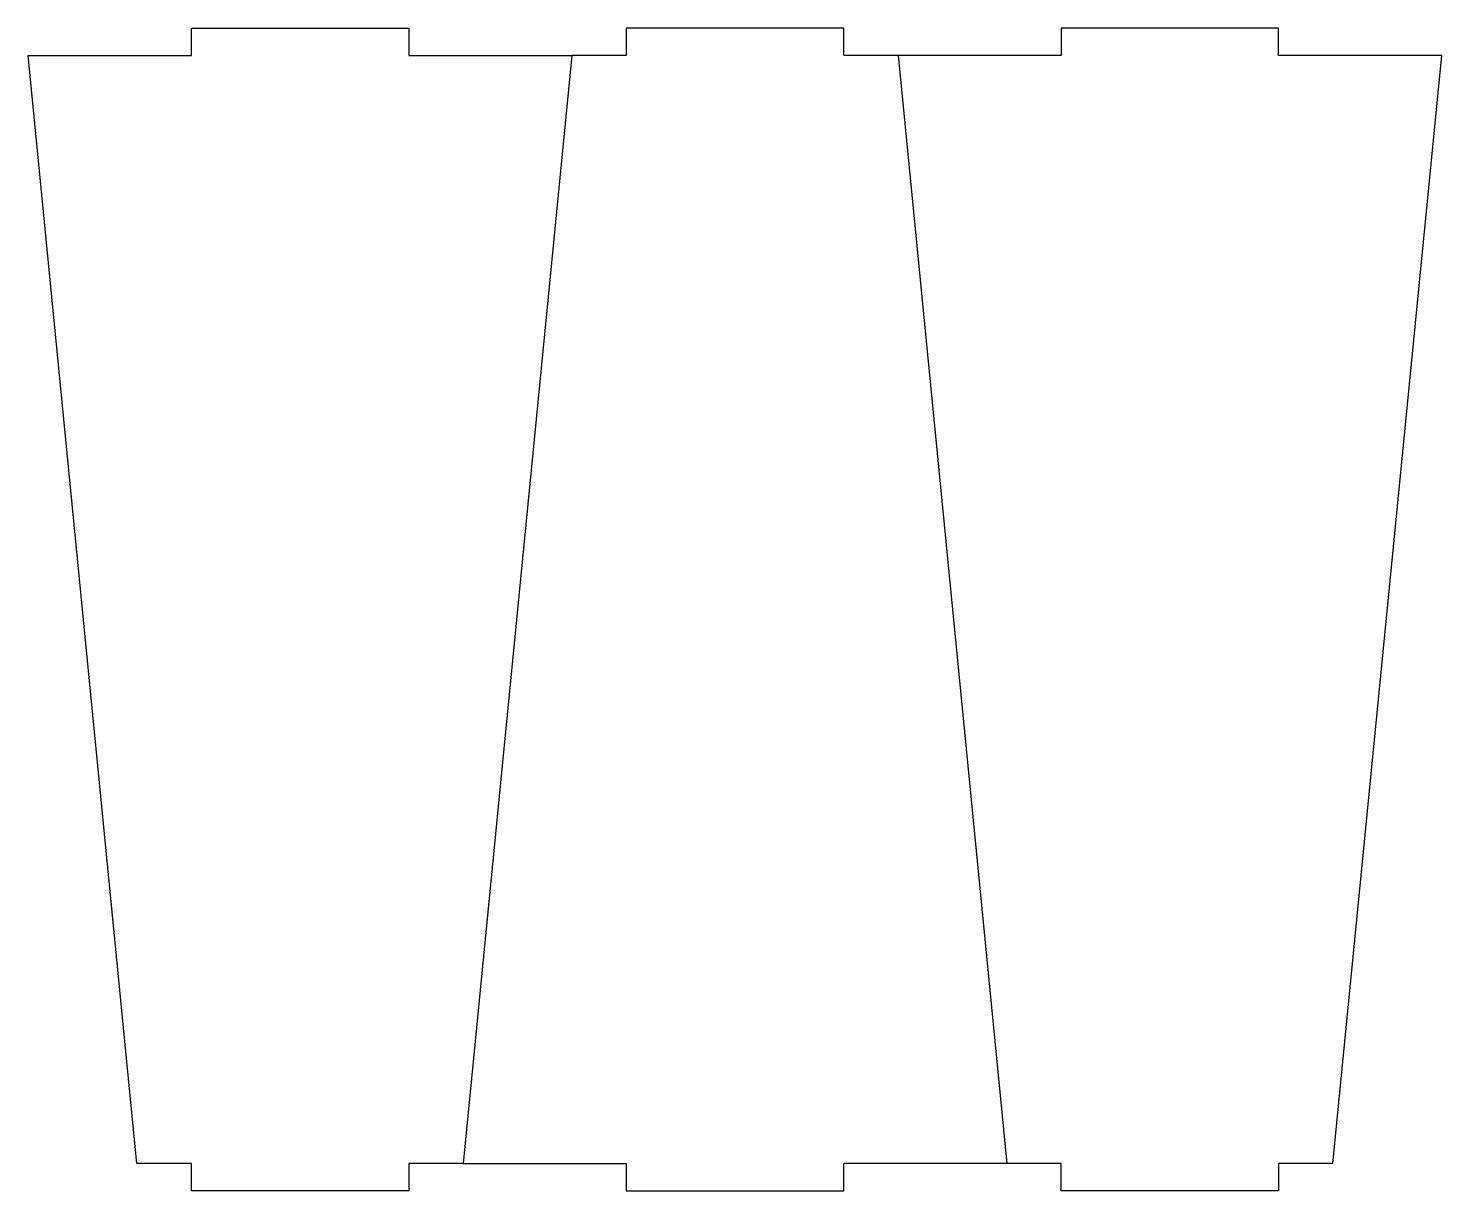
# Model space of a CAD drawing. Header units: inches. Extents: x 0 to 6.56, y 0 to 5.4.
import ezdxf

# ---------------------------------------------------------------- set-up
doc = ezdxf.new("R2010")
doc.units = ezdxf.units.IN
doc.header["$MEASUREMENT"] = 0
doc.layers.add('Layer4', color=2, linetype='Continuous')

msp = doc.modelspace()

# ---------------------------------------------------------------- linework, layer by layer
at = {"layer": 'Layer4'}
for points in [[(2.0199, 0.1264), (1.7674, 0.1264), (1.7674, 0.0002), (1.2624, 0.0002), (0.7574, 0.0002), (0.7574, 0.1264), (0.5049, 0.1264), (-0.0001, 5.2764), (0.7574, 5.2764), (0.7574, 5.4027), (1.2624, 5.4027), (1.7674, 5.4027), (1.7674, 5.2764), (2.5249, 5.2764), (2.0199, 0.1264), (2.7774, 0.1264), (2.7774, 0.0002), (3.2824, 0.0002), (3.7874, 0.0002), (3.7874, 0.1264)], [(4.0399, 5.2764), (3.7874, 5.2764), (3.7874, 5.4027), (3.2824, 5.4027), (2.7774, 5.4027), (2.7774, 5.2764), (2.5249, 5.2764)], [(6.0599, 0.1264), (6.5649, 5.2764), (5.8074, 5.2764), (5.8074, 5.4027), (5.3024, 5.4027), (4.7974, 5.4027), (4.7974, 5.2764), (4.0399, 5.2764), (4.5449, 0.1264)], [(6.0599, 0.1264), (5.8074, 0.1264), (5.8074, 0.0002), (5.3024, 0.0002), (4.7974, 0.0002), (4.7974, 0.1264), (4.5449, 0.1264), (3.7874, 0.1264)]]:
    msp.add_lwpolyline(points, dxfattribs=at)

doc.saveas('drawing.dxf')
